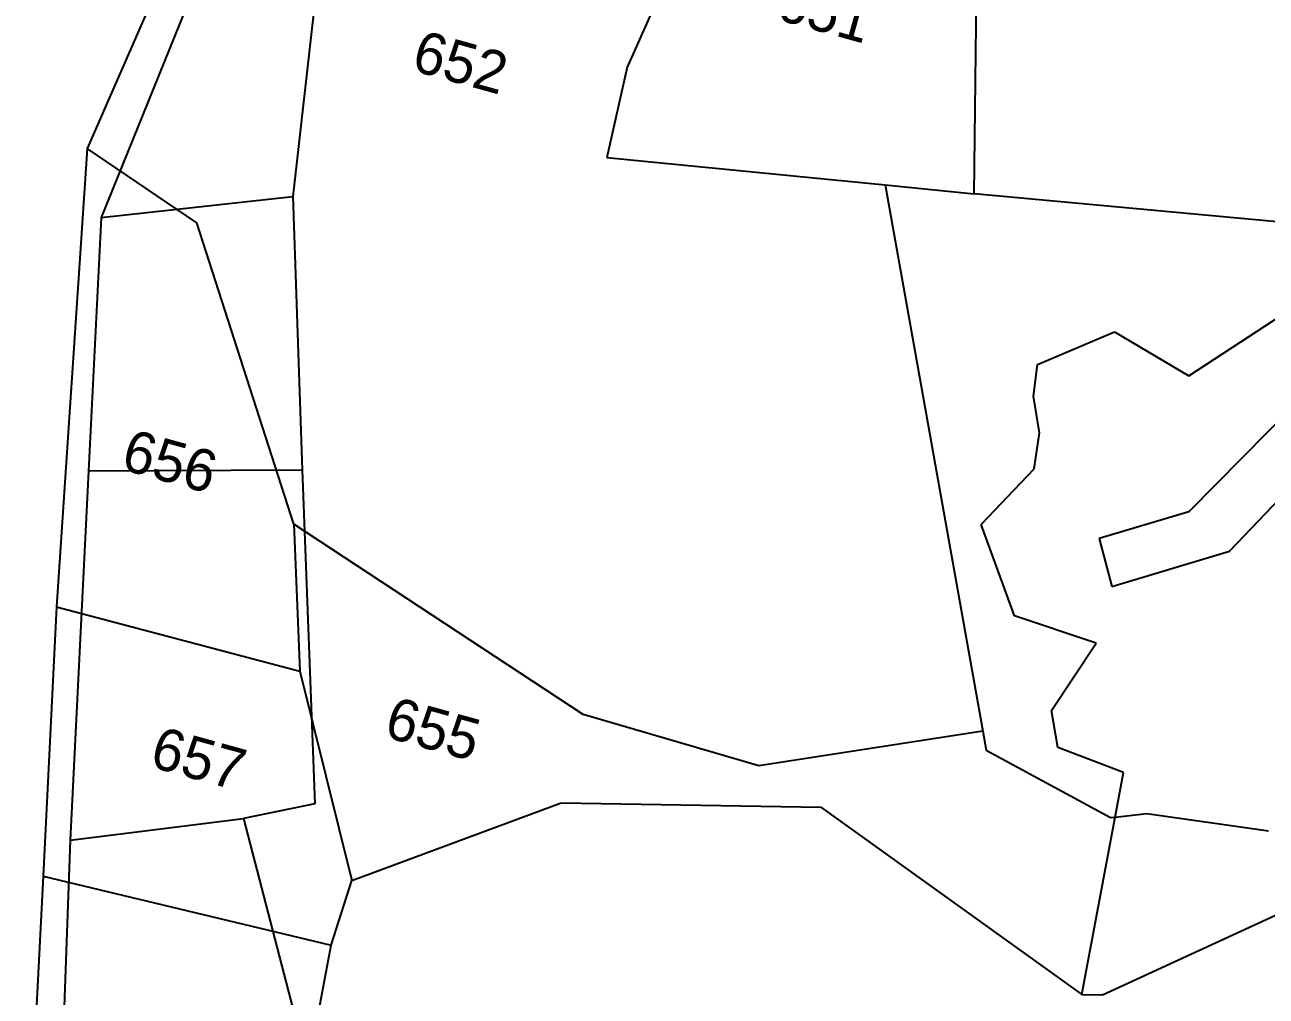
# Model space of a CAD drawing. Header units: metres. Extents: x 291974 to 293244, y 2020596 to 2023640.
# Drawn here: x 292965.5 to 293072.3, y 2021900.7 to 2021984.2 of the extents above; entities that cross this region are included whole.
import ezdxf
from ezdxf.enums import TextEntityAlignment as Align

# ---------------------------------------------------------------- set-up
doc = ezdxf.new("R2010")
doc.units = ezdxf.units.M
doc.header["$MEASUREMENT"] = 0
for name, color, linetype in [('OFF', 1, 'Continuous'), ('POLY_PARCEL', 6, 'Continuous'), ('TEXT_PARCEL', 7, 'Continuous')]:
    doc.layers.add(name, color=color, linetype=linetype)
doc.styles.add('TEXT_MAP', font='')
doc.styles.get('TEXT_MAP').set_extended_font_data('Kruti Dev 050')

msp = doc.modelspace()

# ---------------------------------------------------------------- linework, layer by layer
at = {"layer": 'OFF'}
for p, q in [((292991.08, 2021991.85), (292988.55, 2021969.43)), ((292988.55, 2021969.43), (292989.33, 2021945.92)), ((292989.33, 2021945.92), (292990.42, 2021917.19)), ((292990.42, 2021917.19), (292984.29, 2021915.93)), ((292984.29, 2021915.93), (292989.19, 2021897.07))]:
    msp.add_line(p, q, dxfattribs=at)
at = {"layer": 'POLY_PARCEL'}
for p, q in [((292983.54, 2022002.53), (292970.84, 2021973.55)), ((293047.16, 2021969.67), (293047.49, 2021995.58)), ((292982.23, 2021992.8), (292972.05, 2021967.62)), ((293022.66, 2021992.59), (293017.31, 2021980.56)), ((293017.31, 2021980.56), (293015.56, 2021972.79)), ((292970.84, 2021973.55), (292968.21, 2021934.13)), ((292980.27, 2021967.15), (292970.84, 2021973.55)), ((293015.56, 2021972.79), (293039.52, 2021970.42)), ((292972.05, 2021967.62), (292988.55, 2021969.43)), ((293039.52, 2021970.42), (293047.16, 2021969.67)), ((293039.52, 2021970.42), (293047.91, 2021923.44)), ((293084.32, 2021966.21), (293047.16, 2021969.67)), ((292972.05, 2021967.62), (292970.96, 2021945.84)), ((292988.62, 2021941.26), (292980.27, 2021967.15)), ((293065.64, 2021954), (293074.51, 2021959.8)), ((293052.61, 2021954.99), (293059.23, 2021957.79)), ((293059.23, 2021957.79), (293065.64, 2021954)), ((293052.26, 2021952.27), (293052.61, 2021954.99)), ((293077.97, 2021954.81), (293065.63, 2021942.31)), ((293069.12, 2021938.92), (293082.2, 2021952.63)), ((293052.79, 2021949.1), (293052.26, 2021952.27)), ((293052.33, 2021946), (293052.79, 2021949.1)), ((292970.96, 2021945.84), (292989.33, 2021945.92)), ((293047.78, 2021941.21), (293052.33, 2021946)), ((292970.96, 2021945.84), (292969.37, 2021914.08)), ((293065.63, 2021942.31), (293057.93, 2021940.01)), ((292988.62, 2021941.26), (292989.15, 2021928.61)), ((293013.52, 2021924.88), (292988.62, 2021941.26)), ((293050.64, 2021933.36), (293047.78, 2021941.21)), ((293057.93, 2021940.01), (293059, 2021935.88)), ((293059, 2021935.88), (293069.12, 2021938.92)), ((292968.21, 2021934.13), (292967.05, 2021910.99)), ((292968.21, 2021934.13), (292989.15, 2021928.61)), ((293057.66, 2021931.02), (293050.64, 2021933.36)), ((293053.83, 2021925.22), (293057.66, 2021931.02)), ((292989.15, 2021928.61), (292993.62, 2021910.61)), ((293028.64, 2021920.48), (293013.52, 2021924.88)), ((293054.36, 2021922.05), (293053.83, 2021925.22)), ((293047.91, 2021923.44), (293028.64, 2021920.48)), ((293047.91, 2021923.44), (293048.21, 2021921.81)), ((293048.21, 2021921.81), (293058.9, 2021916.02)), ((293060.01, 2021919.88), (293054.36, 2021922.05)), ((293059.3, 2021916.06), (293060.01, 2021919.88)), ((292993.62, 2021910.61), (293011.63, 2021917.28)), ((293011.63, 2021917.28), (293033.97, 2021916.91)), ((293033.97, 2021916.91), (293056.44, 2021900.81)), ((293056.44, 2021900.81), (293059.3, 2021916.06)), ((293058.9, 2021916.02), (293059.3, 2021916.06)), ((293059.3, 2021916.06), (293062.02, 2021916.36)), ((293062.02, 2021916.36), (293072.5, 2021914.87)), ((292969.37, 2021914.08), (292984.29, 2021915.93)), ((292969.37, 2021914.08), (292968.02, 2021875.39)), ((292967.05, 2021910.99), (292965.48, 2021879.59)), ((292967.05, 2021910.99), (292991.85, 2021905.04)), ((292991.85, 2021905.04), (292993.62, 2021910.61)), ((293058.22, 2021900.76), (293073.41, 2021907.77)), ((292985, 2021869.03), (292991.85, 2021905.04)), ((293056.44, 2021900.81), (293058.22, 2021900.76))]:
    msp.add_line(p, q, dxfattribs=at)

# ---------------------------------------------------------------- texts
at = {"layer": 'TEXT_PARCEL', "style": 'TEXT_MAP'}
for s, p in [('651', (293033.82, 2021983.64)), ('652', (293002.5, 2021979.24)), ('656', (292977.5, 2021944.93)), ('655', (293000.14, 2021921.92)), ('657', (292979.97, 2021919.36))]:
    msp.add_text(s, height=3.602, rotation=344.4986, dxfattribs=at).set_placement(p, align=Align.CENTER)

doc.saveas('drawing.dxf')
